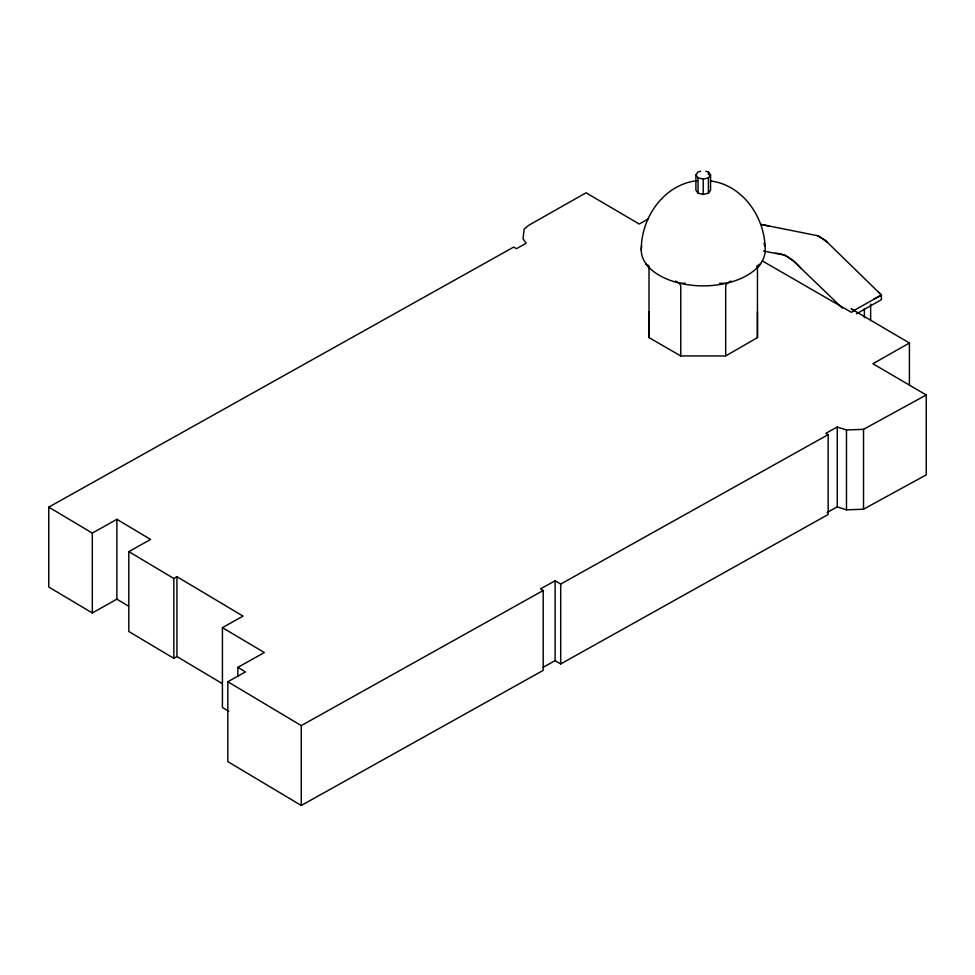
<?xml version="1.0" encoding="UTF-8"?>
<svg xmlns="http://www.w3.org/2000/svg" width="975" height="975" viewBox="0 0 975 975"><rect width="100%" height="100%" fill="white"/><g stroke="black" fill="none" stroke-linecap="round" stroke-linejoin="round"><path stroke-width="1.46" d="M757.453 311.683L757.453 337.618L725.693 355.948L680.769 355.948L649.009 337.618L649.009 311.683M641.282 250.1C640.928 217.888 663.695 184.373 697.186 180.692M730.921 281.044L727.045 283.286L725.693 286.065L725.693 355.948M705.827 171.283L708.423 171.905L710.568 174.891L710.568 190.21L708.423 193.196L703.231 194.439L698.051 193.196L695.894 190.198L695.894 174.891L698.051 171.905L700.635 171.283M708.423 193.196L708.423 177.889L710.568 174.891M757.453 267.735L760.707 263.847L756.819 266.09M176.938 576.688L176.938 656.553L173.83 658.344L173.83 578.48L176.938 576.688L243.055 616.115L222.422 627.632L222.422 707.497L228.772 711.275M909.419 385.198L909.419 343.005L872.93 363.736L926.25 394.985L926.25 474.862L863.533 509.194L846.483 509.864L837.257 506.866L827.105 512.484M648.509 218.814L639.259 224.043L586.06 192.794L528.828 225.237L524.099 229.101L523.063 238.814L526.171 243.275L516.372 248.735L513.727 247.065L48.75 507.134L48.75 586.999L92.32 612.958L116.878 599.186L128.554 606.145M856.452 313.816L881.412 299.678L881.412 295.023L825.325 240.325L817.306 235.658M873.856 299.276L881.412 295.023L878.524 292.22M881.412 295.023L853.491 310.745M48.75 507.134L92.32 533.093L116.878 519.309L150.601 539.443L128.81 551.631L128.81 631.495L173.83 658.344M237.863 676.406L237.863 667.363L264.322 652.555L222.422 627.632M555.116 580.783L560.698 584.074L828.153 434.655L828.153 514.52L560.698 663.938L555.116 660.648L555.116 580.783L540.467 588.9L543.185 590.533L543.185 670.398L301.263 805.472L227.833 761.609L227.833 681.744L245.468 671.897L237.863 667.363M227.833 681.744L301.263 725.607L543.185 590.533M543.136 667.29L555.116 660.648M926.25 394.985L863.533 429.329L846.483 429.999L837.257 427.001L825.837 433.327L828.153 434.655M695.894 174.891L698.051 177.889L703.231 179.132L708.423 177.889M675.541 281.044L679.429 283.286L685.376 283.286M719.599 283.286L727.045 283.286M710.726 180.948C743.572 185.287 765.46 218.437 765.18 250.1A61.949 35.77 0 0 1 699.587 285.809A61.949 35.77 0 0 1 641.708 245.895M763.462 251.05L785.082 255.206L793.723 261.312L842.363 308.112M769.238 226.09L761.231 224.445L818.525 235.901L827.092 242.044M762.474 261.007L851.37 312.329L854.319 310.635L851.199 308.795L909.419 343.005M648.351 265.346L645.755 263.847L649.009 267.735M128.81 551.631L173.83 578.48M176.938 656.553L222.312 683.621M679.429 283.286L680.769 286.065L680.769 355.948M870.638 304.042L870.638 320.641M864.374 308.575L864.374 317.631M863.533 429.329L863.533 509.194M846.483 429.999L846.483 509.864M837.257 427.001L837.257 506.866M757.453 266.102L757.453 337.618M708.423 171.905L708.423 174.683M703.231 179.132L703.231 194.439M698.051 177.889L698.051 193.196M649.009 266.102L649.009 337.618M560.698 584.074L560.698 663.938M301.263 725.607L301.263 805.472M116.878 519.309L116.878 599.186M92.32 533.093L92.32 612.958M763.998 243.128A61.949 35.77 0 0 1 764.753 245.895M775.283 253.317A38.33 22.133 60 0 1 800.646 267.967"/></g></svg>
